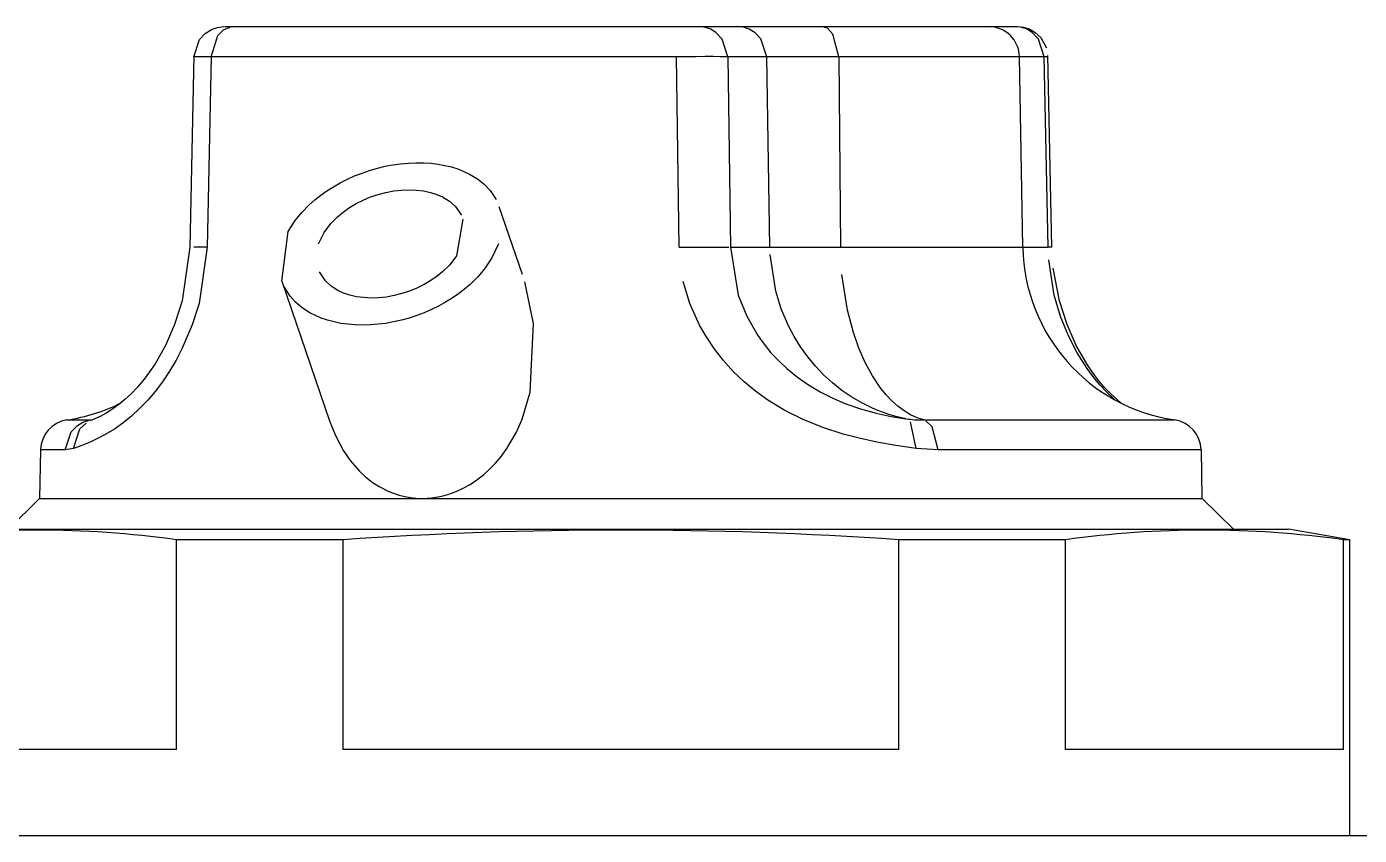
# Model space of a CAD drawing. Header units: millimetres. Extents: x 441156 to 441876, y 4514765 to 4515211.
# Drawn here: x 441489.553 to 441489.6618, y 4514936.3366 to 4514936.4026 of the extents above; entities that cross this region are included whole.
import ezdxf

# ---------------------------------------------------------------- set-up
doc = ezdxf.new("R2010")
doc.units = ezdxf.units.MM
doc.layers.add('Terminale_sfiato', color=7, linetype='Continuous')

msp = doc.modelspace()

# ---------------------------------------------------------------- linework, layer by layer
at = {"layer": 'Terminale_sfiato', "color": 254, "linetype": 'Continuous'}
for p, q in [((441489.5691387403, 4514936.402562223), (441489.5693879867, 4514936.402562223)), ((441489.5693879867, 4514936.402562223), (441489.5698538307, 4514936.402562223)), ((441489.5698538307, 4514936.402562223), (441489.6057912782, 4514936.402562223)), ((441489.6057912782, 4514936.402562223), (441489.6078982069, 4514936.402562223)), ((441489.6078982069, 4514936.402562223), (441489.6110570902, 4514936.402562223)), ((441489.6110570902, 4514936.402562223), (441489.6179202194, 4514936.402562223)), ((441489.6179202194, 4514936.402562223), (441489.6315435743, 4514936.402562223)), ((441489.6315435743, 4514936.402562223), (441489.6337111426, 4514936.402562223)), ((441489.6337111426, 4514936.402562223), (441489.6338618946, 4514936.402562223)), ((441489.5666418728, 4514936.400212325), (441489.5663266236, 4514936.384572269)), ((441489.5680692954, 4514936.400105854), (441489.566639246, 4514936.400112623)), ((441489.5680694116, 4514936.400105854), (441489.5677417194, 4514936.384559164)), ((441489.606033079, 4514936.400105854), (441489.5680694116, 4514936.400105854)), ((441489.6062501112, 4514936.384559164), (441489.606033079, 4514936.400105854)), ((441489.6102470807, 4514936.400105854), (441489.610443696, 4514936.384559164)), ((441489.613405964, 4514936.400105854), (441489.6102470807, 4514936.400105854)), ((441489.6136609669, 4514936.384559164), (441489.613405964, 4514936.400105854)), ((441489.6192863664, 4514936.400105854), (441489.613405964, 4514936.400105854)), ((441489.6192863664, 4514936.400105854), (441489.6194346807, 4514936.384559164)), ((441489.6340431935, 4514936.400105854), (441489.6192863664, 4514936.400105854)), ((441489.634314562, 4514936.384559164), (441489.6340431935, 4514936.400105854)), ((441489.6360599954, 4514936.400105854), (441489.6340431935, 4514936.400105854)), ((441489.636373386, 4514936.384559164), (441489.6360599954, 4514936.400105854)), ((441489.6363613889, 4514936.400112623), (441489.6360600163, 4514936.400105854)), ((441489.6366740112, 4514936.384572269), (441489.6363587621, 4514936.400212324)), ((441489.5934656687, 4514936.382325024), (441489.5915702013, 4514936.387867001)), ((441489.6104435985, 4514936.384559164), (441489.6136609669, 4514936.384559164)), ((441489.6136609669, 4514936.384559164), (441489.6194346807, 4514936.384559164)), ((441489.6194346807, 4514936.384559164), (441489.634314562, 4514936.384559164)), ((441489.634314562, 4514936.384559164), (441489.636373386, 4514936.384559164)), ((441489.6366739019, 4514936.384572239), (441489.636373386, 4514936.384559164)), ((441489.5738291641, 4514936.381799208), (441489.5777261453, 4514936.370405198)), ((441489.5562562792, 4514936.37046045), (441489.558203299, 4514936.37046045)), ((441489.6262280873, 4514936.37046045), (441489.6467443598, 4514936.37046045)), ((441489.554113217, 4514936.368030237), (441489.5540439485, 4514936.364061843)), ((441489.5561524549, 4514936.368029637), (441489.5541132066, 4514936.368029637)), ((441489.5568101321, 4514936.368147541), (441489.5561524549, 4514936.368029637)), ((441489.6273993643, 4514936.368029637), (441489.6256096917, 4514936.368147541)), ((441489.6488874283, 4514936.368029637), (441489.6273993643, 4514936.368029637)), ((441489.6489566864, 4514936.364061843), (441489.6488874179, 4514936.368030237)), ((441489.5540439485, 4514936.364061843), (441489.5515003175, 4514936.361562223)), ((441489.5540439485, 4514936.364061843), (441489.5852692833, 4514936.364061843)), ((441489.5852692833, 4514936.364061843), (441489.6489566864, 4514936.364061843)), ((441489.6515003174, 4514936.361562223), (441489.6489566864, 4514936.364061843)), ((441489.5470003174, 4514936.361562223), (441489.6560003174, 4514936.361562223)), ((441489.6610003174, 4514936.360680589), (441489.6560003174, 4514936.361562223)), ((441489.5652184797, 4514936.343562224), (441489.5652184797, 4514936.360680589)), ((441489.5788011985, 4514936.360680589), (441489.5652184797, 4514936.360680589)), ((441489.5788011985, 4514936.360680589), (441489.5788011985, 4514936.343562224)), ((441489.6241994363, 4514936.343562224), (441489.6241994363, 4514936.360680589)), ((441489.6377821552, 4514936.360680589), (441489.6241994363, 4514936.360680589)), ((441489.6377821552, 4514936.360680589), (441489.6377821552, 4514936.343562224)), ((441489.6610003174, 4514936.360680589), (441489.6604812741, 4514936.360680589)), ((441489.6604812741, 4514936.343562224), (441489.6604812741, 4514936.360680589)), ((441489.6610003174, 4514936.336562224), (441489.6610003174, 4514936.360680589)), ((441489.5652184797, 4514936.343562224), (441489.5425193608, 4514936.343562224)), ((441489.6241994363, 4514936.343562224), (441489.5788011985, 4514936.343562224)), ((441489.6604812741, 4514936.343562224), (441489.6377821552, 4514936.343562224)), ((441489.5340003174, 4514936.336562224), (441489.6015003175, 4514936.336562224)), ((441489.6015003175, 4514936.336562224), (441489.6690003175, 4514936.336562224))]:
    msp.add_line(p, q, dxfattribs=at)
for points in [[(441489.5666392471, 4514936.400112681, 0), (441489.5666425307, 4514936.400199881, 0), (441489.5666488555, 4514936.400286914, 0), (441489.5666582138, 4514936.400373672, 0), (441489.5666705943, 4514936.400460051, 0), (441489.5666859818, 4514936.400545946, 0), (441489.5667043576, 4514936.400631252, 0), (441489.5667256994, 4514936.400715863, 0), (441489.5667499811, 4514936.40079968, 0), (441489.5667771731, 4514936.400882596, 0), (441489.5668072423, 4514936.400964514, 0), (441489.566840152, 4514936.401045333, 0), (441489.5668758622, 4514936.401124953, 0), (441489.5669143295, 4514936.401203278, 0), (441489.5669555068, 4514936.401280214, 0), (441489.566999344, 4514936.401355666, 0), (441489.5670457878, 4514936.401429542, 0), (441489.5670947815, 4514936.401501752, 0), (441489.5671462654, 4514936.401572208, 0), (441489.5672001769, 4514936.401640825, 0), (441489.5672564502, 4514936.401707518, 0), (441489.5673150168, 4514936.401772207, 0), (441489.5673758052, 4514936.401834812, 0), (441489.5674387416, 4514936.401895258, 0), (441489.5675037492, 4514936.40195347, 0), (441489.5675707487, 4514936.402009378, 0), (441489.5676396586, 4514936.402062913, 0), (441489.5677103949, 4514936.402114012, 0), (441489.5677828714, 4514936.402162611, 0), (441489.5678569998, 4514936.40220865, 0), (441489.5679326897, 4514936.402252074, 0), (441489.5680098492, 4514936.402292831, 0), (441489.5680883839, 4514936.40233087, 0), (441489.5681681984, 4514936.402366145, 0), (441489.5682491953, 4514936.402398612, 0), (441489.568331276, 4514936.402428234, 0), (441489.5684143404, 4514936.402454972, 0), (441489.5684982875, 4514936.402478796, 0), (441489.5685830148, 4514936.402499676, 0), (441489.5686684191, 4514936.402517585, 0), (441489.5687543965, 4514936.402532503, 0), (441489.5688408422, 4514936.402544412, 0), (441489.5689276507, 4514936.402553296, 0), (441489.5690147165, 4514936.402559145, 0), (441489.5691019334, 4514936.402561952, 0), (441489.5691387334, 4514936.402562223, 0)], [(441489.5680692954, 4514936.400105854, 0), (441489.5680770919, 4514936.400299666, 0), (441489.5680956006, 4514936.400492046, 0), (441489.5681247099, 4514936.400681835, 0), (441489.5681642444, 4514936.400867888, 0), (441489.5682139656, 4514936.401049083, 0), (441489.5682735738, 4514936.401224328, 0), (441489.5683427097, 4514936.401392568, 0), (441489.5684209564, 4514936.401552786, 0), (441489.568507842, 4514936.401704017, 0), (441489.5686028429, 4514936.40184535, 0), (441489.5687053861, 4514936.401975932, 0), (441489.5688148535, 4514936.402094975, 0), (441489.5689305851, 4514936.402201763, 0), (441489.569051883, 4514936.402295652, 0), (441489.569178016, 4514936.402376074, 0), (441489.5693082236, 4514936.402442547, 0), (441489.5694417207, 4514936.402494668, 0), (441489.5695777026, 4514936.402532123, 0), (441489.5697153492, 4514936.402554687, 0), (441489.5698538307, 4514936.402562223, 0)], [(441489.606033079, 4514936.400105854, 0), (441489.6060320302, 4514936.400299666, 0), (441489.6060295289, 4514936.400492046, 0), (441489.6060255904, 4514936.400681835, 0), (441489.6060202383, 4514936.400867888, 0), (441489.606013505, 4514936.401049083, 0), (441489.6060054311, 4514936.401224328, 0), (441489.6059960654, 4514936.401392568, 0), (441489.6059854642, 4514936.401552786, 0), (441489.6059736918, 4514936.401704017, 0), (441489.605960819, 4514936.40184535, 0), (441489.6059469234, 4514936.401975932, 0), (441489.605932089, 4514936.402094975, 0), (441489.6059164052, 4514936.402201763, 0), (441489.6058999666, 4514936.402295652, 0), (441489.6058828723, 4514936.402376074, 0), (441489.6058652255, 4514936.402442547, 0), (441489.6058471326, 4514936.402494668, 0), (441489.6058287028, 4514936.402532123, 0), (441489.6058100471, 4514936.402554687, 0), (441489.6057912782, 4514936.402562223, 0)], [(441489.6102470598, 4514936.400105854, 0), (441489.6102367988, 4514936.400299666, 0), (441489.610212438, 4514936.400492046, 0), (441489.6101741242, 4514936.400681835, 0), (441489.6101220885, 4514936.400867888, 0), (441489.6100566445, 4514936.401049083, 0), (441489.609978187, 4514936.401224328, 0), (441489.6098871887, 4514936.401392568, 0), (441489.6097841985, 4514936.401552786, 0), (441489.6096698373, 4514936.401704017, 0), (441489.6095447947, 4514936.40184535, 0), (441489.6094098244, 4514936.401975932, 0), (441489.6092657402, 4514936.402094975, 0), (441489.609113411, 4514936.402201763, 0), (441489.608953755, 4514936.402295652, 0), (441489.608787735, 4514936.402376074, 0), (441489.6086163518, 4514936.402442547, 0), (441489.6084406388, 4514936.402494668, 0), (441489.6082616553, 4514936.402532123, 0), (441489.6080804806, 4514936.402554687, 0), (441489.6078982069, 4514936.402562223, 0)], [(441489.613405964, 4514936.400105854, 0), (441489.6134031022, 4514936.400193064, 0), (441489.6133973823, 4514936.400280112, 0), (441489.6133888109, 4514936.400366897, 0), (441489.6133773988, 4514936.40045331, 0), (441489.6133631598, 4514936.400539246, 0), (441489.6133461111, 4514936.400624601, 0), (441489.6133262736, 4514936.400709271, 0), (441489.6133036715, 4514936.400793153, 0), (441489.6132783323, 4514936.400876144, 0), (441489.6132502868, 4514936.400958143, 0), (441489.6132195693, 4514936.401039051, 0), (441489.6131862171, 4514936.401118769, 0), (441489.6131502708, 4514936.4011972, 0), (441489.6131117744, 4514936.401274247, 0), (441489.6130707747, 4514936.401349818, 0), (441489.6130273216, 4514936.401423821, 0), (441489.612981468, 4514936.401496165, 0), (441489.6129332699, 4514936.401566761, 0), (441489.612882786, 4514936.401635525, 0), (441489.6128300778, 4514936.401702371, 0), (441489.6127752094, 4514936.401767219, 0), (441489.6127182478, 4514936.401829991, 0), (441489.6126592623, 4514936.401890608, 0), (441489.6125983248, 4514936.401948998, 0), (441489.6125355095, 4514936.402005089, 0), (441489.6124708931, 4514936.402058812, 0), (441489.6124045541, 4514936.402110104, 0), (441489.6123365734, 4514936.4021589, 0), (441489.6122670339, 4514936.402205142, 0), (441489.6121960203, 4514936.402248773, 0), (441489.612123619, 4514936.40228974, 0), (441489.6120499184, 4514936.402327993, 0), (441489.6119750081, 4514936.402363486, 0), (441489.6118989795, 4514936.402396174, 0), (441489.6118219252, 4514936.40242602, 0), (441489.6117439391, 4514936.402452986, 0), (441489.6116651161, 4514936.402477038, 0), (441489.6115855523, 4514936.402498148, 0), (441489.6115053447, 4514936.402516291, 0), (441489.611424591, 4514936.402531444, 0), (441489.6113433896, 4514936.402543589, 0), (441489.6112618392, 4514936.40255271, 0), (441489.6111800395, 4514936.402558797, 0), (441489.61109809, 4514936.402561842, 0), (441489.6110570902, 4514936.402562223, 0)], [(441489.6192863664, 4514936.400105854, 0), (441489.6192847019, 4514936.400193064, 0), (441489.6192813751, 4514936.400280112, 0), (441489.6192763899, 4514936.400366897, 0), (441489.6192697524, 4514936.40045331, 0), (441489.6192614707, 4514936.400539246, 0), (441489.6192515549, 4514936.400624601, 0), (441489.619240017, 4514936.400709271, 0), (441489.6192268712, 4514936.400793153, 0), (441489.6192121335, 4514936.400876144, 0), (441489.6191958218, 4514936.400958143, 0), (441489.6191779558, 4514936.401039051, 0), (441489.6191585576, 4514936.401118769, 0), (441489.6191376507, 4514936.4011972, 0), (441489.6191152605, 4514936.401274247, 0), (441489.6190914143, 4514936.401349818, 0), (441489.6190661412, 4514936.401423821, 0), (441489.619039472, 4514936.401496165, 0), (441489.6190114391, 4514936.401566761, 0), (441489.6189820767, 4514936.401635525, 0), (441489.6189514206, 4514936.401702371, 0), (441489.6189195082, 4514936.401767219, 0), (441489.6188863784, 4514936.401829991, 0), (441489.6188520713, 4514936.401890608, 0), (441489.618816629, 4514936.401948998, 0), (441489.6187800945, 4514936.402005089, 0), (441489.6187425124, 4514936.402058812, 0), (441489.6187039285, 4514936.402110104, 0), (441489.6186643897, 4514936.4021589, 0), (441489.6186239443, 4514936.402205142, 0), (441489.6185826415, 4514936.402248773, 0), (441489.6185405317, 4514936.40228974, 0), (441489.618497666, 4514936.402327993, 0), (441489.6184540969, 4514936.402363486, 0), (441489.6184098773, 4514936.402396174, 0), (441489.6183650611, 4514936.40242602, 0), (441489.618319703, 4514936.402452986, 0), (441489.6182738582, 4514936.402477038, 0), (441489.6182275824, 4514936.402498148, 0), (441489.6181809323, 4514936.402516291, 0), (441489.6181339645, 4514936.402531444, 0), (441489.6180867362, 4514936.402543589, 0), (441489.6180393051, 4514936.40255271, 0), (441489.6179917289, 4514936.402558797, 0), (441489.6179440657, 4514936.402561842, 0), (441489.6179202194, 4514936.402562223, 0)], [(441489.6360599954, 4514936.400105854, 0), (441489.6360497345, 4514936.400299666, 0), (441489.6360253737, 4514936.400492046, 0), (441489.6359870599, 4514936.400681835, 0), (441489.6359350242, 4514936.400867888, 0), (441489.6358695802, 4514936.401049083, 0), (441489.6357911226, 4514936.401224328, 0), (441489.6357001244, 4514936.401392568, 0), (441489.6355971342, 4514936.401552786, 0), (441489.635482773, 4514936.401704017, 0), (441489.6353577303, 4514936.40184535, 0), (441489.63522276, 4514936.401975932, 0), (441489.6350786759, 4514936.402094975, 0), (441489.6349263466, 4514936.402201763, 0), (441489.6347666907, 4514936.402295652, 0), (441489.6346006706, 4514936.402376074, 0), (441489.6344292875, 4514936.402442547, 0), (441489.6342535744, 4514936.402494668, 0), (441489.634074591, 4514936.402532123, 0), (441489.6338934163, 4514936.402554687, 0), (441489.6337111426, 4514936.402562223, 0)], [(441489.6338618928, 4514936.402562223, 0), (441489.6339491415, 4514936.402560701, 0), (441489.634036284, 4514936.402556133, 0), (441489.6341232139, 4514936.402548528, 0), (441489.6342098256, 4514936.402537894, 0), (441489.6342960133, 4514936.402524244, 0), (441489.6343816721, 4514936.402507594, 0), (441489.6344666976, 4514936.402487963, 0), (441489.6345509863, 4514936.402465379, 0), (441489.6346344355, 4514936.402439866, 0), (441489.6347169434, 4514936.402411456, 0), (441489.6347984095, 4514936.402380185, 0), (441489.6348787347, 4514936.402346089, 0), (441489.6349578211, 4514936.40230921, 0), (441489.6350355722, 4514936.402269594, 0), (441489.6351118933, 4514936.402227289, 0), (441489.6351866915, 4514936.402182346, 0), (441489.6352598757, 4514936.40213482, 0), (441489.6353313567, 4514936.402084769, 0), (441489.6354010473, 4514936.402032253, 0), (441489.6354688628, 4514936.401977337, 0), (441489.6355347203, 4514936.401920089, 0), (441489.6355985398, 4514936.401860576, 0), (441489.6356602435, 4514936.401798872, 0), (441489.6357197562, 4514936.401735053, 0), (441489.6357770053, 4514936.401669196, 0), (441489.6358319212, 4514936.401601381, 0), (441489.635884437, 4514936.40153169, 0), (441489.6359344886, 4514936.401460209, 0), (441489.635982015, 4514936.401387026, 0), (441489.6360269584, 4514936.401312227, 0), (441489.636069264, 4514936.401235906, 0), (441489.6361088802, 4514936.401158155, 0), (441489.6361457589, 4514936.401079069, 0), (441489.636179855, 4514936.400998744, 0), (441489.6362111271, 4514936.400917278, 0), (441489.636239537, 4514936.40083477, 0), (441489.63626505, 4514936.400751321, 0), (441489.6362876353, 4514936.400667032, 0), (441489.6363072651, 4514936.400582007, 0), (441489.6363239156, 4514936.400496348, 0), (441489.6363375666, 4514936.40041016, 0), (441489.6363482013, 4514936.400323549, 0), (441489.6363558068, 4514936.400236619, 0), (441489.6363603739, 4514936.400149477, 0), (441489.6363613878, 4514936.400112681, 0)], [(441489.6102470598, 4514936.400105854, 0), (441489.6102469572, 4514936.400105856, 0), (441489.6101432364, 4514936.400107334, 0), (441489.6100249669, 4514936.400108669, 0), (441489.6098245287, 4514936.40011037, 0), (441489.6095946198, 4514936.400111738, 0), (441489.6093288324, 4514936.400112788, 0), (441489.6090354582, 4514936.40011347, 0), (441489.6087258582, 4514936.400113773, 0), (441489.6083943569, 4514936.40011372, 0), (441489.6080326942, 4514936.400113294, 0), (441489.6076529017, 4514936.400112495, 0), (441489.6072691215, 4514936.400111366, 0), (441489.6068734878, 4514936.400109898, 0), (441489.606456827, 4514936.400108045, 0), (441489.6060335427, 4514936.400105856, 0), (441489.6060332441, 4514936.400105854, 0)], [(441489.5738291641, 4514936.381799208, 0), (441489.5737642135, 4514936.382006759, 0), (441489.5737101494, 4514936.382217753, 0), (441489.5736670376, 4514936.382431933, 0), (441489.5736349307, 4514936.382649039, 0), (441489.5736138679, 4514936.382868805, 0), (441489.5736038747, 4514936.383090965, 0), (441489.5736049633, 4514936.383315247, 0), (441489.5736171324, 4514936.383541379, 0), (441489.5736403672, 4514936.383769085, 0), (441489.5736746395, 4514936.383998087, 0), (441489.5737199073, 4514936.384228106, 0), (441489.5737761156, 4514936.384458861, 0), (441489.5738431959, 4514936.384690074, 0), (441489.5739210665, 4514936.38492146, 0), (441489.5740096324, 4514936.385152739, 0), (441489.5741087858, 4514936.385383628, 0), (441489.574218406, 4514936.385613848, 0), (441489.5743383592, 4514936.385843115, 0), (441489.5744684995, 4514936.386071151, 0), (441489.5746086682, 4514936.38629768, 0), (441489.5747586944, 4514936.386522424, 0), (441489.5749183957, 4514936.38674511, 0), (441489.5750875772, 4514936.386965467, 0), (441489.5752660328, 4514936.387183225, 0), (441489.5754535453, 4514936.38739812, 0), (441489.575649886, 4514936.387609891, 0), (441489.5758548158, 4514936.387818278, 0), (441489.5760680851, 4514936.388023028, 0), (441489.5762894339, 4514936.388223891, 0), (441489.5765185926, 4514936.388420624, 0), (441489.5767552821, 4514936.388612986, 0), (441489.5769992138, 4514936.388800742, 0), (441489.5772500907, 4514936.388983665, 0), (441489.5775076071, 4514936.389161531, 0), (441489.5777714493, 4514936.389334123, 0), (441489.5780412957, 4514936.389501231, 0), (441489.5783168176, 4514936.389662652, 0), (441489.5785976794, 4514936.38981819, 0), (441489.578883539, 4514936.389967653, 0), (441489.5791740478, 4514936.390110861, 0), (441489.5794688521, 4514936.390247638, 0), (441489.5797675927, 4514936.390377819, 0), (441489.5800699055, 4514936.390501244, 0), (441489.5803754223, 4514936.390617764, 0), (441489.5806837709, 4514936.390727236, 0), (441489.5809945756, 4514936.390829527, 0), (441489.5813074577, 4514936.390924512, 0), (441489.581622036, 4514936.391012076, 0), (441489.5819379272, 4514936.391092111, 0), (441489.5822547465, 4514936.391164522, 0), (441489.582572108, 4514936.391229218, 0), (441489.5828896248, 4514936.391286121, 0), (441489.5832069102, 4514936.391335162, 0), (441489.5835235777, 4514936.391376282, 0), (441489.5838392413, 4514936.39140943, 0), (441489.5841535166, 4514936.391434565, 0), (441489.5844660206, 4514936.391451659, 0), (441489.5847763726, 4514936.391460687, 0), (441489.5850841944, 4514936.391461642, 0), (441489.5853891111, 4514936.39145452, 0), (441489.5856907512, 4514936.391439332, 0), (441489.5859887471, 4514936.391416094, 0), (441489.5862827358, 4514936.391384836, 0), (441489.5865723591, 4514936.391345597, 0), (441489.5868572641, 4514936.391298422, 0), (441489.5871371037, 4514936.39124337, 0), (441489.5874115371, 4514936.391180509, 0), (441489.5876802297, 4514936.391109915, 0), (441489.5879428544, 4514936.391031672, 0), (441489.588199091, 4514936.390945879, 0), (441489.5884486275, 4514936.390852637, 0), (441489.5886911597, 4514936.390752061, 0), (441489.5889263923, 4514936.390644275, 0), (441489.5891540386, 4514936.390529408, 0), (441489.5893738212, 4514936.390407601, 0), (441489.5895854724, 4514936.390279002, 0), (441489.5897887344, 4514936.39014377, 0), (441489.5899833594, 4514936.390002065, 0), (441489.5901691105, 4514936.389854064, 0), (441489.5903457611, 4514936.389699946, 0), (441489.5905130962, 4514936.389539897, 0), (441489.5906709118, 4514936.389374116, 0), (441489.5908190157, 4514936.389202801, 0), (441489.5909572275, 4514936.389026161, 0), (441489.5910853787, 4514936.388844414, 0), (441489.5912033133, 4514936.388657779, 0), (441489.5913108875, 4514936.388466485, 0), (441489.5914079702, 4514936.388270764, 0), (441489.5914944433, 4514936.388070854, 0), (441489.5915702013, 4514936.387867001, 0)], [(441489.5768266039, 4514936.384833104, 0), (441489.5768829332, 4514936.38498734, 0), (441489.5769463493, 4514936.385141388, 0), (441489.577016775, 4514936.38529506, 0), (441489.5770941245, 4514936.385448168, 0), (441489.5771783035, 4514936.385600528, 0), (441489.5772692094, 4514936.385751953, 0), (441489.5773667315, 4514936.385902259, 0), (441489.577470751, 4514936.386051261, 0), (441489.5775811411, 4514936.38619878, 0), (441489.5776977675, 4514936.386344634, 0), (441489.5778204878, 4514936.386488647, 0), (441489.5779491527, 4514936.386630643, 0), (441489.5780836054, 4514936.38677045, 0), (441489.5782236821, 4514936.386907895, 0), (441489.5783692121, 4514936.387042813, 0), (441489.5785200181, 4514936.387175038, 0), (441489.5786759164, 4514936.387304411, 0), (441489.578836717, 4514936.387430773, 0), (441489.579002224, 4514936.387553969, 0), (441489.5791722359, 4514936.387673851, 0), (441489.5793465453, 4514936.387790272, 0), (441489.5795249401, 4514936.38790309, 0), (441489.5797072028, 4514936.388012167, 0), (441489.5798931114, 4514936.388117371, 0), (441489.5800824394, 4514936.388218574, 0), (441489.580274956, 4514936.388315652, 0), (441489.5804704268, 4514936.388408489, 0), (441489.5806686136, 4514936.388496967, 0), (441489.580869275, 4514936.388580983, 0), (441489.5810721664, 4514936.388660432, 0), (441489.5812770408, 4514936.388735218, 0), (441489.5814836483, 4514936.388805251, 0), (441489.5816917375, 4514936.388870443, 0), (441489.5819010546, 4514936.388930717, 0), (441489.5821113448, 4514936.388985998, 0), (441489.5823223518, 4514936.38903622, 0), (441489.5825338184, 4514936.389081321, 0), (441489.5827454872, 4514936.389121247, 0), (441489.5829571001, 4514936.389155947, 0), (441489.5831683995, 4514936.389185381, 0), (441489.5833791277, 4514936.389209513, 0), (441489.5835890282, 4514936.389228311, 0), (441489.5837978452, 4514936.389241756, 0), (441489.5840053242, 4514936.38924983, 0), (441489.5842112125, 4514936.389252522, 0), (441489.5844152591, 4514936.38924983, 0), (441489.5846172157, 4514936.389241756, 0), (441489.5848168361, 4514936.389228311, 0), (441489.585013877, 4514936.389209513, 0), (441489.5852080983, 4514936.389185381, 0), (441489.5853992637, 4514936.389155947, 0), (441489.5855871399, 4514936.389121247, 0), (441489.5857714983, 4514936.389081321, 0), (441489.5859521141, 4514936.38903622, 0), (441489.5861287673, 4514936.388985998, 0), (441489.5863012428, 4514936.388930717, 0), (441489.5864693302, 4514936.388870443, 0), (441489.586632825, 4514936.388805251, 0), (441489.5867915277, 4514936.388735218, 0), (441489.5869452453, 4514936.388660432, 0), (441489.5870937902, 4514936.388580983, 0), (441489.5872369817, 4514936.388496968, 0), (441489.5873746451, 4514936.388408489, 0), (441489.5875066128, 4514936.388315652, 0), (441489.587632724, 4514936.388218574, 0), (441489.5877528251, 4514936.388117372, 0), (441489.5878667696, 4514936.388012167, 0), (441489.5879744189, 4514936.38790309, 0), (441489.5880756417, 4514936.387790272, 0), (441489.5881703147, 4514936.387673851, 0), (441489.5882583227, 4514936.387553969, 0), (441489.5883395582, 4514936.387430773, 0), (441489.5884139225, 4514936.387304411, 0), (441489.5884813248, 4514936.387175038, 0), (441489.5885416831, 4514936.387042813, 0), (441489.5885949238, 4514936.386907895, 0), (441489.5886133618, 4514936.386855702, 0)], [(441489.5915702013, 4514936.387867001, 0), (441489.5916351519, 4514936.38765945, 0), (441489.591689216, 4514936.387448456, 0), (441489.5917323278, 4514936.387234276, 0), (441489.5917644347, 4514936.38701717, 0), (441489.5917854976, 4514936.386797404, 0), (441489.5917954908, 4514936.386575243, 0), (441489.5917944022, 4514936.386350961, 0), (441489.591782233, 4514936.38612483, 0), (441489.5917589982, 4514936.385897124, 0), (441489.591724726, 4514936.385668122, 0), (441489.5916794582, 4514936.385438103, 0), (441489.5916232498, 4514936.385207347, 0), (441489.5915561696, 4514936.384976135, 0), (441489.591509301, 4514936.384833104, 0)], [(441489.5886133618, 4514936.386855702, 0), (441489.5886566622, 4514936.386717335, 0), (441489.5886927049, 4514936.386576672, 0), (441489.5887214461, 4514936.386433885, 0), (441489.5887428507, 4514936.386289149, 0), (441489.5887568926, 4514936.386142638, 0), (441489.5887635548, 4514936.38599453, 0), (441489.588762829, 4514936.385845009, 0), (441489.5887547163, 4514936.385694254, 0), (441489.5887392263, 4514936.385542451, 0), (441489.5887163782, 4514936.385389783, 0), (441489.5886861997, 4514936.385236437, 0), (441489.5886487275, 4514936.3850826, 0), (441489.5886040073, 4514936.384928458, 0), (441489.5885520935, 4514936.384774201, 0), (441489.5884930496, 4514936.384620015, 0), (441489.5884269473, 4514936.384466088, 0), (441489.5883538672, 4514936.384312609, 0), (441489.5882738983, 4514936.384159764, 0), (441489.5881871382, 4514936.38400774, 0), (441489.5880936924, 4514936.38385672, 0), (441489.5879936749, 4514936.383706891, 0), (441489.5878872074, 4514936.383558434, 0), (441489.5877744197, 4514936.383411529, 0), (441489.5876554493, 4514936.383266358, 0), (441489.587530441, 4514936.383123094, 0), (441489.5873995472, 4514936.382981914, 0), (441489.5872629273, 4514936.382842989, 0), (441489.5871207478, 4514936.382706488, 0), (441489.5869731819, 4514936.38257258, 0), (441489.5868204095, 4514936.382441425, 0), (441489.5866626165, 4514936.382313184, 0), (441489.5864999953, 4514936.382188013, 0), (441489.586332744, 4514936.382066065, 0), (441489.5861610664, 4514936.381947487, 0), (441489.5859851717, 4514936.381832425, 0), (441489.5858052741, 4514936.38172102, 0), (441489.5856215928, 4514936.381613405, 0), (441489.5854343515, 4514936.381509715, 0), (441489.5852437786, 4514936.381410073, 0), (441489.585050106, 4514936.381314601, 0), (441489.5848535698, 4514936.381223415, 0), (441489.5846544094, 4514936.381136628, 0), (441489.5844528675, 4514936.381054345, 0), (441489.5842491896, 4514936.380976665, 0), (441489.5840436239, 4514936.380903684, 0), (441489.5838364208, 4514936.380835489, 0), (441489.5836278328, 4514936.380772166, 0), (441489.5834181139, 4514936.38071379, 0), (441489.5832075197, 4514936.380660433, 0), (441489.5829963068, 4514936.38061216, 0), (441489.5827847326, 4514936.380569029, 0), (441489.5825730546, 4514936.380531093, 0), (441489.582361531, 4514936.380498399, 0), (441489.5821504194, 4514936.380470986, 0), (441489.581939977, 4514936.380448887, 0), (441489.5817304601, 4514936.380432131, 0), (441489.5815221241, 4514936.380420735, 0), (441489.5813152228, 4514936.380414716, 0), (441489.5811100082, 4514936.38041408, 0), (441489.5809067304, 4514936.380418827, 0), (441489.5807056371, 4514936.380428953, 0), (441489.5805069731, 4514936.380444445, 0), (441489.5803109807, 4514936.380465283, 0), (441489.5801178985, 4514936.380491443, 0), (441489.5799279618, 4514936.380522893, 0), (441489.579741402, 4514936.380559593, 0), (441489.5795584465, 4514936.380601501, 0), (441489.579379318, 4514936.380648565, 0), (441489.5792042349, 4514936.380700726, 0), (441489.5790334105, 4514936.380757921, 0), (441489.5788670529, 4514936.380820083, 0), (441489.5787053647, 4514936.380887133, 0), (441489.578548543, 4514936.380958991, 0), (441489.5783967788, 4514936.381035568, 0), (441489.5782502571, 4514936.381116773, 0), (441489.5781091562, 4514936.381202506, 0), (441489.5779736483, 4514936.381292661, 0), (441489.5778438982, 4514936.38138713, 0), (441489.5777200642, 4514936.381485797, 0), (441489.5776022971, 4514936.381588544, 0), (441489.5774907404, 4514936.381695242, 0), (441489.57738553, 4514936.381805764, 0), (441489.577286794, 4514936.381919974, 0), (441489.5771946529, 4514936.382037733, 0), (441489.5771092187, 4514936.382158898, 0), (441489.5770305957, 4514936.382283321, 0), (441489.5769588795, 4514936.38241085, 0), (441489.5768941577, 4514936.382541331, 0), (441489.576836509, 4514936.382674605, 0), (441489.5767860037, 4514936.382810507, 0)], [(441489.5677417194, 4514936.384559164, 0), (441489.5676991951, 4514936.383622412, 0), (441489.567611689, 4514936.382695812, 0), (441489.5674794799, 4514936.381779364, 0), (441489.5673030431, 4514936.380873069, 0), (441489.567083055, 4514936.379976925, 0), (441489.566820397, 4514936.379090934, 0), (441489.5665161622, 4514936.378215095, 0), (441489.5661716626, 4514936.377349407, 0), (441489.5657028053, 4514936.376316285, 0), (441489.565198151, 4514936.375344698, 0), (441489.5646603513, 4514936.37443465, 0), (441489.5640923675, 4514936.373586139, 0), (441489.5634974838, 4514936.372799164, 0), (441489.5628793213, 4514936.372073728, 0), (441489.5622194775, 4514936.371388169, 0), (441489.5615428581, 4514936.370767862, 0), (441489.5608548163, 4514936.370212804, 0), (441489.5601611658, 4514936.369722997, 0), (441489.5594681914, 4514936.36929844, 0), (441489.5588329381, 4514936.368964616, 0), (441489.558167122, 4514936.368661526, 0), (441489.5574868019, 4514936.368389167, 0), (441489.5568101321, 4514936.368147541, 0)], [(441489.5663266236, 4514936.384572269, 0), (441489.5662879973, 4514936.383709096, 0), (441489.5662091002, 4514936.38286306, 0), (441489.5660934493, 4514936.38203642, 0), (441489.5659444156, 4514936.381231245, 0), (441489.5656993215, 4514936.380194302, 0), (441489.5654078063, 4514936.379202856, 0), (441489.5650766091, 4514936.378260434, 0), (441489.5647119999, 4514936.377370129, 0), (441489.5643197944, 4514936.376534658, 0), (441489.5639053737, 4514936.375756401, 0), (441489.5634737079, 4514936.375037451, 0), (441489.5630293814, 4514936.374379654, 0), (441489.5625788345, 4514936.373784893, 0), (441489.5620420617, 4514936.373152572, 0), (441489.5615145953, 4514936.372601834, 0), (441489.5610012946, 4514936.372125602, 0), (441489.5605068701, 4514936.371717437, 0), (441489.5600358791, 4514936.371371453, 0), (441489.5594867708, 4514936.371018236, 0), (441489.5589893188, 4514936.370744181, 0), (441489.5585512272, 4514936.370540611, 0), (441489.5581796553, 4514936.370399653, 0)], [(441489.5677417194, 4514936.384559164, 0), (441489.5675162586, 4514936.384562635, 0), (441489.5673044898, 4514936.384565747, 0), (441489.5671086737, 4514936.38456846, 0), (441489.5669309659, 4514936.384570736, 0), (441489.5667733546, 4514936.384572542, 0), (441489.5666375994, 4514936.384573852, 0), (441489.5665251758, 4514936.384574646, 0), (441489.5664372276, 4514936.384574912, 0), (441489.5663745314, 4514936.384574646, 0), (441489.5663374736, 4514936.384573852, 0), (441489.5663260435, 4514936.384572542, 0), (441489.5663267329, 4514936.384572239, 0)], [(441489.591509301, 4514936.384833104, 0), (441489.591424807, 4514936.384601751, 0), (441489.5913296828, 4514936.38437068, 0), (441489.5912240442, 4514936.384140172, 0), (441489.59110802, 4514936.383910509, 0), (441489.5909817516, 4514936.383681969, 0), (441489.5908453927, 4514936.383454831, 0), (441489.5906991095, 4514936.383229374, 0), (441489.5905430802, 4514936.38300587, 0), (441489.590377495, 4514936.382784592, 0), (441489.5902025556, 4514936.382565809, 0), (441489.5900184751, 4514936.38234979, 0), (441489.5898254777, 4514936.382136796, 0), (441489.5896237987, 4514936.381927087, 0), (441489.5894136836, 4514936.381720918, 0), (441489.5891953887, 4514936.381518542, 0), (441489.5889691797, 4514936.381320203, 0), (441489.5887353322, 4514936.381126144, 0), (441489.5884941313, 4514936.380936602, 0), (441489.5882458707, 4514936.380751807, 0), (441489.587990853, 4514936.380571985, 0), (441489.5877293887, 4514936.380397353, 0), (441489.5874617966, 4514936.380228126, 0), (441489.5871884025, 4514936.38006451, 0), (441489.5869095397, 4514936.379906704, 0), (441489.5866255478, 4514936.379754899, 0), (441489.5863367728, 4514936.379609282, 0), (441489.5860435666, 4514936.379470029, 0), (441489.5857462863, 4514936.37933731, 0), (441489.5854452943, 4514936.379211287, 0), (441489.5851409571, 4514936.379092113, 0), (441489.5848336457, 4514936.378979933, 0), (441489.5845237343, 4514936.378874886, 0), (441489.5842116006, 4514936.378777096, 0), (441489.5838976249, 4514936.378686686, 0), (441489.5835821896, 4514936.378603764, 0), (441489.5832656792, 4514936.378528431, 0), (441489.5829484792, 4514936.37846078, 0), (441489.582630976, 4514936.378400892, 0), (441489.5823135566, 4514936.37834884, 0), (441489.5819966076, 4514936.37830469, 0), (441489.5816805151, 4514936.378268492, 0), (441489.5813656644, 4514936.378240294, 0), (441489.5810524391, 4514936.378220127, 0), (441489.5807412206, 4514936.378208017, 0), (441489.5804323881, 4514936.378203979, 0), (441489.580126318, 4514936.378208017, 0), (441489.5798233832, 4514936.378220127, 0), (441489.5795239527, 4514936.378240294, 0), (441489.5792283913, 4514936.378268492, 0), (441489.5789370593, 4514936.37830469, 0), (441489.5786503113, 4514936.37834884, 0), (441489.5783684969, 4514936.378400892, 0), (441489.5780919594, 4514936.37846078, 0), (441489.5778210356, 4514936.378528431, 0), (441489.5775560558, 4514936.378603764, 0), (441489.5772973427, 4514936.378686686, 0), (441489.5770452115, 4514936.378777096, 0), (441489.5767999694, 4514936.378874885, 0), (441489.5765619151, 4514936.378979933, 0), (441489.5763313388, 4514936.379092113, 0), (441489.5761085214, 4514936.379211287, 0), (441489.5758937343, 4514936.37933731, 0), (441489.5756872391, 4514936.379470029, 0), (441489.5754892876, 4514936.379609282, 0), (441489.5753001208, 4514936.379754899, 0), (441489.5751199692, 4514936.379906704, 0), (441489.5749490524, 4514936.38006451, 0), (441489.5747875785, 4514936.380228126, 0), (441489.5746357442, 4514936.380397353, 0), (441489.5744937347, 4514936.380571985, 0), (441489.5743617228, 4514936.380751807, 0), (441489.5742398694, 4514936.380936602, 0), (441489.5741283231, 4514936.381126144, 0), (441489.5740272196, 4514936.381320203, 0), (441489.5739366821, 4514936.381518541, 0), (441489.5738568211, 4514936.381720918, 0), (441489.5738291641, 4514936.381799208, 0)], [(441489.5767860037, 4514936.382810507, 0), (441489.5767427033, 4514936.382948874, 0), (441489.5767066605, 4514936.383089537, 0), (441489.5766779193, 4514936.383232323, 0), (441489.5766565147, 4514936.38337706, 0), (441489.5766424728, 4514936.383523571, 0), (441489.5766358107, 4514936.383671679, 0), (441489.5766365364, 4514936.3838212, 0), (441489.5766446491, 4514936.383971955, 0), (441489.5766601391, 4514936.384123757, 0), (441489.5766829872, 4514936.384276425, 0), (441489.5767131657, 4514936.384429771, 0), (441489.576750638, 4514936.384583609, 0), (441489.5767953582, 4514936.384737751, 0), (441489.5768266039, 4514936.384833104, 0)], [(441489.6062501112, 4514936.384559164, 0), (441489.6065822011, 4514936.384562635, 0), (441489.6069161263, 4514936.384565747, 0), (441489.6072494667, 4514936.38456846, 0), (441489.6075796636, 4514936.384570736, 0), (441489.6079040758, 4514936.384572542, 0), (441489.6082200428, 4514936.384573852, 0), (441489.6085249522, 4514936.384574646, 0), (441489.6088163095, 4514936.384574912, 0), (441489.6090918042, 4514936.384574646, 0), (441489.609349371, 4514936.384573852, 0), (441489.6095872404, 4514936.384572542, 0), (441489.6098039784, 4514936.384570736, 0), (441489.6099985119, 4514936.38456846, 0), (441489.6101701393, 4514936.384565747, 0), (441489.6103185277, 4514936.384562635, 0), (441489.610443696, 4514936.384559164, 0)], [(441489.6256096917, 4514936.368147541, 0), (441489.6239489708, 4514936.36838854, 0), (441489.6223963675, 4514936.368662182, 0), (441489.6209621432, 4514936.368968467, 0), (441489.6196547894, 4514936.369307395, 0), (441489.6179765781, 4514936.369849888, 0), (441489.6163889272, 4514936.370492399, 0), (441489.6148981876, 4514936.371234928, 0), (441489.613509614, 4514936.372077477, 0), (441489.61250438, 4514936.372799855, 0), (441489.6115609349, 4514936.373583212, 0), (441489.6106806127, 4514936.374427548, 0), (441489.6098645208, 4514936.375332865, 0), (441489.6091135666, 4514936.376299161, 0), (441489.6084284821, 4514936.377326437, 0), (441489.6079303038, 4514936.378192169, 0), (441489.6074963686, 4514936.37906886, 0), (441489.6071268951, 4514936.379956511, 0), (441489.6068220373, 4514936.380855122, 0), (441489.6065818946, 4514936.381764692, 0), (441489.6064065212, 4514936.382685223, 0), (441489.6062959328, 4514936.383616713, 0), (441489.6062501112, 4514936.384559164, 0)], [(441489.610443696, 4514936.384559164, 0), (441489.6104943034, 4514936.383538832, 0), (441489.6106195874, 4514936.382545915, 0), (441489.6108148849, 4514936.381584604, 0), (441489.6110754148, 4514936.380658467, 0), (441489.6113963363, 4514936.379770469, 0), (441489.6117728024, 4514936.378923006, 0), (441489.6122000066, 4514936.378117935, 0), (441489.6126732241, 4514936.377356601, 0), (441489.613187848, 4514936.376639884, 0), (441489.6137547793, 4514936.375950783, 0), (441489.6143862681, 4514936.375279374, 0), (441489.6150593224, 4514936.374651926, 0), (441489.6159168435, 4514936.373957756, 0), (441489.6168231215, 4514936.37332804, 0), (441489.6177724242, 4514936.372762611, 0), (441489.6187592919, 4514936.372260797, 0), (441489.6197912056, 4514936.371816387, 0), (441489.6210741268, 4514936.371363509, 0), (441489.622337967, 4514936.371012274, 0), (441489.6235728843, 4514936.370749212, 0), (441489.6247712079, 4514936.370561015, 0)], [(441489.6247712079, 4514936.370561015, 0), (441489.6243053733, 4514936.370663036, 0), (441489.6238431683, 4514936.370782295, 0), (441489.623385156, 4514936.370918648, 0), (441489.6229318943, 4514936.371071928, 0), (441489.6224839355, 4514936.371241949, 0), (441489.6220418254, 4514936.371428502, 0), (441489.6216061026, 4514936.371631362, 0), (441489.621177298, 4514936.37185028, 0), (441489.6207559339, 4514936.372084991, 0), (441489.6203425239, 4514936.372335208, 0), (441489.6199375715, 4514936.372600626, 0), (441489.6195415701, 4514936.372880922, 0), (441489.6191550022, 4514936.373175754, 0), (441489.6187783388, 4514936.373484764, 0), (441489.6184120387, 4514936.373807575, 0), (441489.6180565483, 4514936.374143793, 0), (441489.6177123007, 4514936.374493008, 0), (441489.6173797151, 4514936.374854797, 0), (441489.617059197, 4514936.375228717, 0), (441489.6167511368, 4514936.375614312, 0), (441489.6164559098, 4514936.376011115, 0), (441489.6161738756, 4514936.37641864, 0), (441489.615905378, 4514936.376836391, 0), (441489.615650744, 4514936.37726386, 0), (441489.6154102838, 4514936.377700524, 0), (441489.6151842905, 4514936.378145854, 0), (441489.6149730394, 4514936.378599306, 0), (441489.6147767877, 4514936.379060326, 0), (441489.6145957747, 4514936.379528355, 0), (441489.6144302209, 4514936.380002822, 0), (441489.614280328, 4514936.380483148, 0), (441489.6141462785, 4514936.380968748, 0), (441489.614028236, 4514936.38145903, 0), (441489.613926344, 4514936.381953399, 0), (441489.6138407268, 4514936.38245125, 0), (441489.6137714887, 4514936.382951978, 0), (441489.613718714, 4514936.383454972, 0), (441489.6136824671, 4514936.383959619, 0), (441489.613662792, 4514936.384465306, 0), (441489.6136609669, 4514936.384559164, 0)], [(441489.6262280873, 4514936.37046045, 0), (441489.6259550295, 4514936.370541365, 0), (441489.6256836814, 4514936.370639666, 0), (441489.6254143736, 4514936.370755235, 0), (441489.6251474342, 4514936.37088793, 0), (441489.6248831885, 4514936.371037589, 0), (441489.6246219584, 4514936.371204031, 0), (441489.624364062, 4514936.371387052, 0), (441489.6241098138, 4514936.37158643, 0), (441489.6238595234, 4514936.371801921, 0), (441489.6236134957, 4514936.372033264, 0), (441489.6233720306, 4514936.372280175, 0), (441489.6231354221, 4514936.372542355, 0), (441489.6229039586, 4514936.372819484, 0), (441489.6226779221, 4514936.373111224, 0), (441489.6224575879, 4514936.37341722, 0), (441489.6222432246, 4514936.373737099, 0), (441489.6220350932, 4514936.374070471, 0), (441489.6218334473, 4514936.374416932, 0), (441489.6216385327, 4514936.374776056, 0), (441489.6214505868, 4514936.375147408, 0), (441489.6212698385, 4514936.375530535, 0), (441489.6210965082, 4514936.375924971, 0), (441489.6209308069, 4514936.376330234, 0), (441489.6207729366, 4514936.376745831, 0), (441489.6206230895, 4514936.377171257, 0), (441489.6204814483, 4514936.377605991, 0), (441489.6203481855, 4514936.378049505, 0), (441489.6202234636, 4514936.378501258, 0), (441489.6201074343, 4514936.378960701, 0), (441489.6200002392, 4514936.379427272, 0), (441489.6199020087, 4514936.379900404, 0), (441489.6198128627, 4514936.38037952, 0), (441489.6197329097, 4514936.380864038, 0), (441489.619662247, 4514936.381353365, 0), (441489.6196009608, 4514936.381846907, 0), (441489.6195491258, 4514936.382344061, 0), (441489.6195068051, 4514936.382844222, 0), (441489.6194740504, 4514936.383346781, 0), (441489.6194509013, 4514936.383851125, 0), (441489.6194373863, 4514936.38435664, 0), (441489.6194346807, 4514936.384559164, 0)], [(441489.6418371941, 4514936.372105501, 0), (441489.6416637803, 4514936.372257894, 0), (441489.6411356709, 4514936.372760445, 0), (441489.6406058367, 4514936.373326639, 0), (441489.6400797234, 4514936.373957089, 0), (441489.6395630416, 4514936.374651908, 0), (441489.6391439588, 4514936.375279796, 0), (441489.638746439, 4514936.375938703, 0), (441489.6383811058, 4514936.376610442, 0), (441489.6380315762, 4514936.377327821, 0), (441489.6377023935, 4514936.378090436, 0), (441489.6373982579, 4514936.378897442, 0), (441489.6371239952, 4514936.379747512, 0), (441489.6368845209, 4514936.380638802, 0), (441489.6366847967, 4514936.381568912, 0), (441489.6365297831, 4514936.382534854, 0), (441489.6364243838, 4514936.383533021, 0), (441489.636373386, 4514936.384559164, 0)], [(441489.6423238635, 4514936.371852355, 0), (441489.6419993403, 4514936.372125602, 0), (441489.6414860396, 4514936.372601834, 0), (441489.6409585731, 4514936.373152572, 0), (441489.6404218003, 4514936.373784893, 0), (441489.6399712535, 4514936.374379654, 0), (441489.639526927, 4514936.375037451, 0), (441489.6390952612, 4514936.375756401, 0), (441489.6386808406, 4514936.376534658, 0), (441489.6382886349, 4514936.377370129, 0), (441489.6379240257, 4514936.378260434, 0), (441489.6375928286, 4514936.379202856, 0), (441489.6373013134, 4514936.380194302, 0), (441489.6370562192, 4514936.381231245, 0), (441489.6369071855, 4514936.38203642, 0), (441489.6367915347, 4514936.38286306, 0), (441489.6367126376, 4514936.383709096, 0), (441489.6366740112, 4514936.384572269, 0)], [(441489.5852692833, 4514936.364061843, 0), (441489.5856688716, 4514936.36407334, 0), (441489.5860698965, 4514936.364107915, 0), (441489.5864736037, 4514936.36416603, 0), (441489.5868762654, 4514936.364247464, 0), (441489.5874686016, 4514936.364410646, 0), (441489.5880530572, 4514936.364624007, 0), (441489.5886331551, 4514936.364890004, 0), (441489.5891971992, 4514936.365204242, 0), (441489.5897484442, 4514936.365569261, 0), (441489.5902762511, 4514936.365978511, 0), (441489.5907834021, 4514936.366434293, 0), (441489.5912612402, 4514936.366928715, 0), (441489.5917478511, 4514936.367509309, 0), (441489.5921954941, 4514936.368127561, 0), (441489.5926068937, 4514936.368785887, 0), (441489.5929765131, 4514936.369473715, 0), (441489.5932184791, 4514936.369989106, 0), (441489.5934377624, 4514936.370514889, 0), (441489.5938121962, 4514936.371600664, 0), (441489.5941044614, 4514936.372737356, 0), (441489.5943104561, 4514936.373900414, 0), (441489.5943953672, 4514936.374626129, 0), (441489.5944488781, 4514936.375354831, 0), (441489.5944645549, 4514936.376826433, 0), (441489.5943582219, 4514936.378325639, 0), (441489.5941307832, 4514936.379820762, 0), (441489.5939192066, 4514936.380781689, 0), (441489.5936570912, 4514936.381732403, 0), (441489.5934656261, 4514936.382325149, 0)], [(441489.5561524549, 4514936.368029637, 0), (441489.5561603312, 4514936.368193328, 0), (441489.5561789726, 4514936.368359725, 0), (441489.5562089339, 4514936.368527735, 0), (441489.5562506407, 4514936.36869615, 0), (441489.556304365, 4514936.368863668, 0), (441489.5563702054, 4514936.369028919, 0), (441489.5564480709, 4514936.369190495, 0), (441489.5565376725, 4514936.369346985, 0), (441489.5566385214, 4514936.369497017, 0), (441489.5567499356, 4514936.369639294, 0), (441489.5568710539, 4514936.369772632, 0), (441489.5570008591, 4514936.369895987, 0), (441489.5571382046, 4514936.370008492, 0), (441489.5572818488, 4514936.370109467, 0), (441489.55743049, 4514936.370198435, 0), (441489.5575828027, 4514936.370275128, 0), (441489.5577374729, 4514936.370339473, 0), (441489.55789323, 4514936.370391591, 0), (441489.5580488743, 4514936.37043177, 0), (441489.558203299, 4514936.37046045, 0)], [(441489.5568101321, 4514936.368147541, 0), (441489.5568114161, 4514936.368310099, 0), (441489.5568231979, 4514936.368475345, 0), (441489.5568460677, 4514936.368642191, 0), (441489.5568804925, 4514936.368809438, 0), (441489.5569267921, 4514936.368975794, 0), (441489.5569851179, 4514936.369139895, 0), (441489.5570554358, 4514936.369300342, 0), (441489.557137517, 4514936.369455737, 0), (441489.5572309339, 4514936.369604714, 0), (441489.5573350657, 4514936.369745987, 0), (441489.5574491108, 4514936.369878376, 0), (441489.5575721076, 4514936.370000848, 0), (441489.5577029608, 4514936.370112538, 0), (441489.5578404736, 4514936.370212775, 0), (441489.557983382, 4514936.370301084, 0), (441489.5581303906, 4514936.370377197, 0), (441489.558172762, 4514936.370396598, 0)], [(441489.5777263954, 4514936.370404467, 0), (441489.5778447571, 4514936.370072124, 0), (441489.5782027555, 4514936.369203594, 0), (441489.5786313741, 4514936.368355779, 0), (441489.578872346, 4514936.367945707, 0), (441489.5791303436, 4514936.367548666, 0), (441489.579408543, 4514936.367161919, 0), (441489.5797050478, 4514936.366790293, 0), (441489.5801609327, 4514936.366288284, 0), (441489.5806553581, 4514936.365824088, 0), (441489.5811951662, 4514936.365397599, 0), (441489.5817734066, 4514936.365020428, 0), (441489.5821637314, 4514936.364807067, 0), (441489.5825677773, 4514936.364618069, 0), (441489.5829860893, 4514936.364454218, 0), (441489.5834072902, 4514936.364319971, 0), (441489.5838658974, 4514936.364207003, 0), (441489.5843344411, 4514936.36412571, 0), (441489.5847988993, 4514936.364077904, 0), (441489.5852692833, 4514936.364061843, 0)], [(441489.6256096917, 4514936.368147541, 0), (441489.6256222462, 4514936.368310099, 0), (441489.6256293721, 4514936.368475345, 0), (441489.6256306635, 4514936.368642191, 0), (441489.6256257713, 4514936.368809438, 0), (441489.625614418, 4514936.368975794, 0), (441489.6255964115, 4514936.369139895, 0), (441489.6255716557, 4514936.369300342, 0), (441489.6255401601, 4514936.369455737, 0), (441489.6255020432, 4514936.369604714, 0), (441489.6254575343, 4514936.369745987, 0), (441489.6254069684, 4514936.369878376, 0), (441489.6253507789, 4514936.370000848, 0), (441489.6252894843, 4514936.370112538, 0), (441489.6252236738, 4514936.370212775, 0), (441489.6251539887, 4514936.370301084, 0), (441489.6250811042, 4514936.370377197, 0), (441489.6250057095, 4514936.370441045, 0), (441489.6249284905, 4514936.370492747, 0), (441489.6248501129, 4514936.370532592, 0), (441489.6247712079, 4514936.370561015, 0)], [(441489.6273993643, 4514936.368029637, 0), (441489.627394866, 4514936.368193328, 0), (441489.6273842195, 4514936.368359725, 0), (441489.627367108, 4514936.368527735, 0), (441489.6273432884, 4514936.36869615, 0), (441489.6273126054, 4514936.368863668, 0), (441489.6272750027, 4514936.369028919, 0), (441489.6272305322, 4514936.369190495, 0), (441489.627179359, 4514936.369346985, 0), (441489.6271217622, 4514936.369497017, 0), (441489.6270581314, 4514936.369639294, 0), (441489.6269889583, 4514936.369772632, 0), (441489.6269148241, 4514936.369895987, 0), (441489.6268363834, 4514936.370008492, 0), (441489.6267543454, 4514936.370109467, 0), (441489.6266694536, 4514936.370198435, 0), (441489.6265824648, 4514936.370275128, 0), (441489.6264941297, 4514936.370339473, 0), (441489.6264051737, 4514936.370391591, 0), (441489.6263162823, 4514936.37043177, 0), (441489.6262280873, 4514936.37046045, 0)]]:
    msp.add_polyline3d(points, dxfattribs=at)
for centre, radius, start, end in [((441489.6315435743, 4514936.400062224), 0.002499999999999725, 1.000000014860333, 90), ((441489.6488123536, 4514936.384812224), 0.01449999999999951, 181.0000000148603, 261.6716671127328), ((441489.5541882813, 4514936.384812224), 0.01449999999999951, 278.3283328872667, 296.6174022066115), ((441489.5566319168, 4514936.367986752), 0.002499630466432645, 98.2197018866628, 179.0170375081), ((441489.6262170965, 4514936.380904372), 0.01044392805608196, 262.0422410560562, 270.0602958472577), ((441489.6463687181, 4514936.367986752), 0.002499630466434866, 0.9829624919000345, 81.78029811333718), ((441489.5538674289, 4514936.279852066), 0.08162204824918028, 82.00601791244301, 97.99190869919128), ((441489.6014975822, 4514936.036194556), 0.3252795500973771, 85.99796516550677, 94.00107361353231), ((441489.6491302233, 4514936.279852066), 0.08162204824918362, 82.00601791244301, 97.99190869919128)]:
    msp.add_arc(centre, radius, start, end, dxfattribs=at)

doc.saveas('drawing.dxf')
